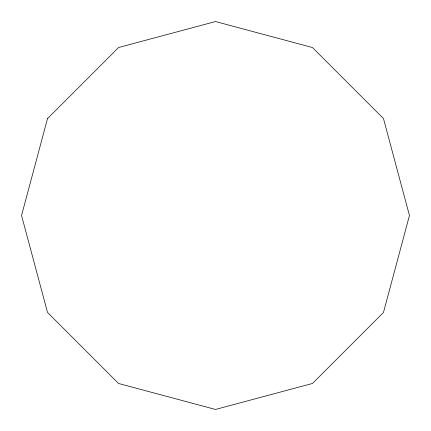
<?xml version="1.0" encoding="UTF-8"?>
<svg xmlns="http://www.w3.org/2000/svg" width="431" height="431" viewBox="0 0 431 431"><rect width="100%" height="100%" fill="white"/><g stroke="black" fill="none" stroke-linecap="round" stroke-linejoin="round"><path stroke-width="0.65" d="M47.534 118.525L21.55 215.5L47.534 312.475L118.525 383.466L215.5 409.45L312.475 383.466L383.466 312.475L409.45 215.5L383.466 118.525L312.475 47.534L215.5 21.55L118.525 47.534L47.534 118.525"/></g></svg>
